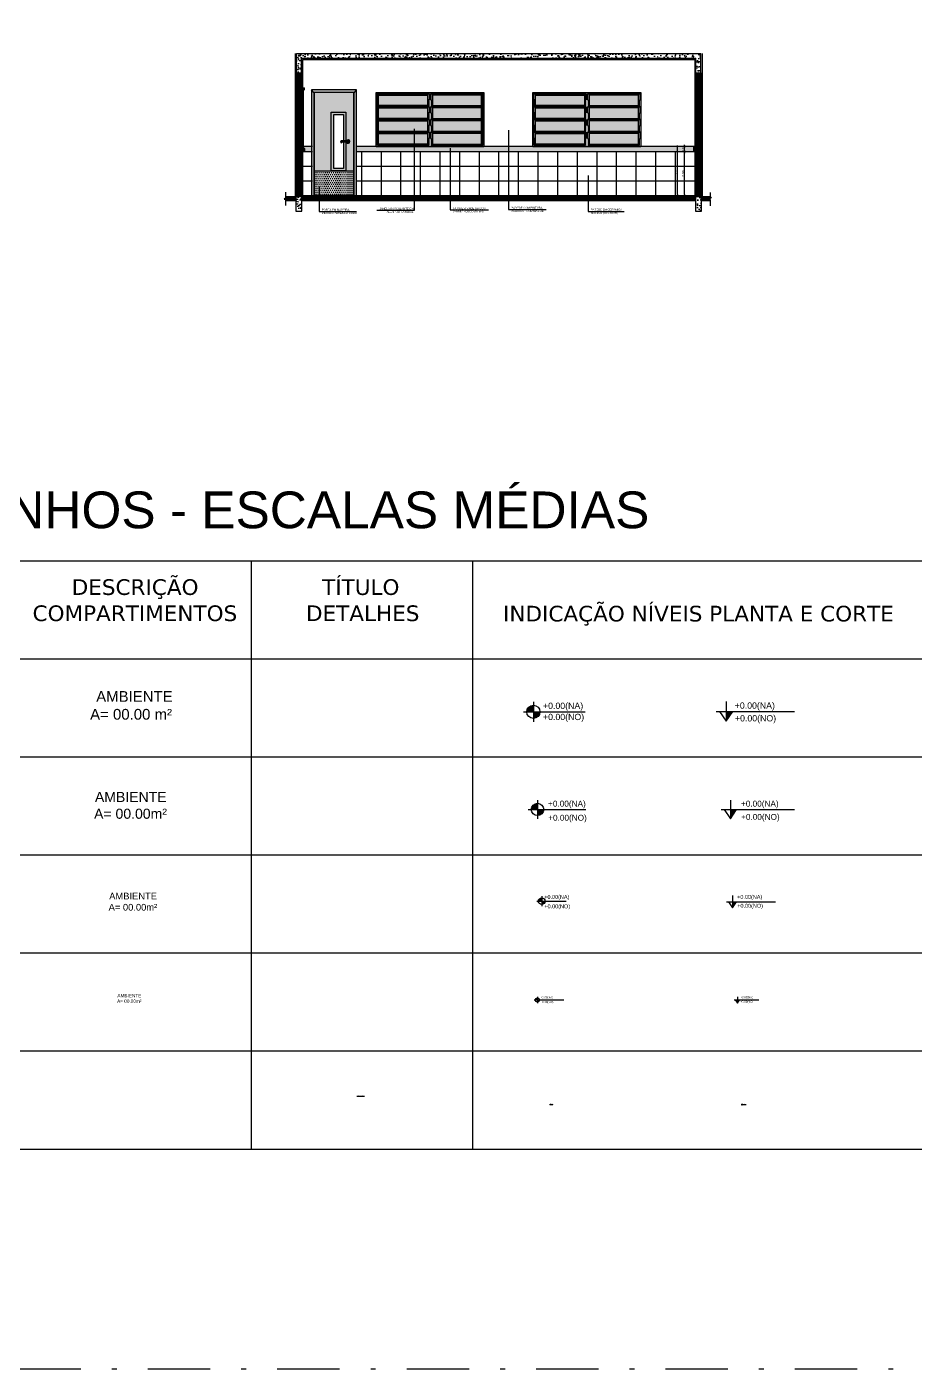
# Model space of a CAD drawing. Extents: x 57 to 206, y 148 to 202.
# Drawn here: x 72.73 to 90.85, y 148.31 to 175.7 of the extents above; entities that cross this region are included whole.
import ezdxf

# ---------------------------------------------------------------- set-up
doc = ezdxf.new("R2010")
doc.units = 0
doc.linetypes.add('DASHDOT', pattern=[25.4, 12.7, -6.35, 0, -6.35])
doc.linetypes.add('TRACEJADO_P', pattern=[0.1875, 0.125, -0.0625])
doc.layers.get('0').update_dxf_attribs({"linetype": 'CONTINUOUS'})
doc.layers.get('DEFPOINTS').update_dxf_attribs({"linetype": 'CONTINUOUS'})
for name, color, linetype in [('01', 1, 'CONTINUOUS'), ('0_HATCH', 1, 'CONTINUOUS'), ('252', 252, 'CONTINUOUS'), ('A-01', 3, 'CONTINUOUS'), ('A-AREAS', 2, 'CONTINUOUS'), ('A-COTAS', 1, 'CONTINUOUS'), ('A-ESQ', 1, 'CONTINUOUS'), ('A-ESQUADRIAS', 2, 'CONTINUOUS'), ('A-SIMBO', 2, 'CONTINUOUS'), ('AR-ESQ', 2, 'CONTINUOUS'), ('AR-MP-ESQ', 151, 'CONTINUOUS'), ('ARQ-ALV-CORTE', 3, 'CONTINUOUS'), ('ARQ-CTA-1_025', 1, 'CONTINUOUS'), ('ARQ-HTC', 9, 'CONTINUOUS'), ('ARQ-SMB-1_025', 1, 'CONTINUOUS'), ('ARQ-SMB-1_050', 1, 'CONTINUOUS'), ('ARQ-SMB-1_075', 1, 'CONTINUOUS'), ('ARQ-SMB-1_100', 1, 'CONTINUOUS'), ('ARQ-TXT', 2, 'CONTINUOUS'), ('ARQ-TXT-1_025', 2, 'CONTINUOUS'), ('ARQ-TXT-1_050', 2, 'CONTINUOUS')]:
    doc.layers.add(name, color=color, linetype=linetype)
doc.styles.add('ESC-50-A20', font='arial.ttf', dxfattribs={"height": 0.1})
doc.styles.add('FNDE Texto Cota 0025', font='verdana.ttf', dxfattribs={"height": 0.04})
doc.dimstyles.new('FNDE 1-0025', dxfattribs={"dimscale": 5, "dimtxt": 0.04, "dimasz": 0.0035, "dimexe": 0.15, "dimexo": 0.15, "dimgap": 0.0025, "dimtad": 1, "dimzin": 1, "dimdsep": 46, "dimtxsty": 'FNDE Texto Cota 0025', "dimblk": 'tic', "dimcen": 0.015, "dimdle": 0.15, "dimse1": 1, "dimse2": 1, "dimclrd": 251, "dimclre": 251, "dimclrt": 256, "dimaunit": 1, "dimadec": 3, "dimazin": 0, "dimtfac": 1, "dimtix": 1, "dimtmove": 2, "dimatfit": 3, "dimfxl": 0.15, "dimtvp": 1, "dimtolj": 1, "dimtzin": 0, "dimarcsym": 0})
pattern_1 = [(45, (38.82633, 1.383743), (-0.0157154482, 0.0157154482), [])]
pattern_2 = [(45, (28.941976, 1.383743), (-0.0157154482, 0.0157154482), [])]
pattern_3 = [(0, (28.941976, 9.055607), (0.01984375, 0.0396875), [0, -0.0396875])]
pattern_4 = [(50, (28.94198, 1.38374), (0.18218467, -0.01593909), [0.01905, -0.20955]), (355, (28.94198, 1.38374), (-0.03524342, 0.19105685), [0.01524, -0.16764058]), (100.45144, (28.95716, 1.38242), (0.14694125, 0.17511775), [0.01619, -0.17809024]), (46.1842, (28.94198, 1.43454), (0.27107904, -0.04204233), [0.028575, -0.314325]), (96.63556, (28.96457, 1.43104), (0.23740413, 0.24742612), [0.02428502, -0.2671356]), (351.18415, (28.94198, 1.43454), (0.23740413, 0.24742612), [0.02285997, -0.25145973]), (21, (28.96738, 1.42184), (0.15161439, -0.1022652), [0.01905, -0.20955]), (326, (28.96738, 1.42184), (0.06180203, 0.18418797), [0.01524, -0.16764]), (71.45144, (28.98001, 1.41332), (0.21341642, 0.08192277), [0.01619, -0.17808994]), (37.5, (28.941976, 1.383743), (0.003088603, 0.08455504), [0, -0.165608, 0, -0.17018, 0, -0.168275]), (7.5, (28.94198, 1.38374), (0.066819663, 0.100180575), [0, -0.097028, 0, -0.161798, 0, -0.064135]), (327.5, (28.885334, 1.383743), (0.135590595, -0.005728744), [0, -0.0635, 0, -0.19812, 0, -0.26289]), (317.5, (28.85993, 1.38374), (0.14812918, 0.02542649), [0, -0.08255, 0, -0.131572, 0, -0.18669])]
pattern_5 = [(50, (28.94198, 9.0556), (0.18218467, -0.01593909), [0.01905, -0.20955]), (355, (28.94198, 9.0556), (-0.03524342, 0.19105685), [0.01524, -0.16764058]), (100.45144, (28.95716, 9.05428), (0.14694125, 0.17511775), [0.01619, -0.17809024]), (46.1842, (28.94198, 9.1064), (0.27107904, -0.04204233), [0.028575, -0.314325]), (96.63556, (28.96457, 9.1029), (0.23740413, 0.24742612), [0.02428502, -0.2671356]), (351.18415, (28.94198, 9.1064), (0.23740413, 0.24742612), [0.02285997, -0.25145973]), (21, (28.96738, 9.0937), (0.15161439, -0.1022652), [0.01905, -0.20955]), (326, (28.96738, 9.0937), (0.06180203, 0.18418797), [0.01524, -0.16764]), (71.45144, (28.98001, 9.08518), (0.21341642, 0.08192277), [0.01619, -0.17808994]), (37.5, (28.941976, 9.05561), (0.003088603, 0.08455504), [0, -0.165608, 0, -0.17018, 0, -0.168275]), (7.5, (28.94198, 9.05561), (0.066819663, 0.100180575), [0, -0.097028, 0, -0.161798, 0, -0.064135]), (327.5, (28.885334, 9.05561), (0.135590595, -0.005728744), [0, -0.0635, 0, -0.19812, 0, -0.26289]), (317.5, (28.85993, 9.05561), (0.14812918, 0.02542649), [0, -0.08255, 0, -0.131572, 0, -0.18669])]

# ---------------------------------------------------------------- blocks, each defined once
blk = doc.blocks.new('tic')
at = {"color": 251}
for p, q in [((-1, 0), (1, 0)), ((0, -1), (0, 1))]:
    blk.add_line(p, q, dxfattribs=at)
blk.add_line((-0.6, -0.6), (0.6, 0.6))
blk = doc.blocks.new('*D21')
at = {"layer": 'ARQ-CTA-1_025', "color": 251, "lineweight": -2, "transparency": 16777216}
blk.add_line((86.151, 172.278), (86.151, 173.143), dxfattribs=at)
at = {"layer": 'DEFPOINTS', "color": 0, "transparency": 16777216}
for p in [(86.151, 173.161), (86.358, 173.161), (86.358, 172.261)]:
    blk.add_point(p, dxfattribs=at)
at = {"layer": 'ARQ-CTA-1_025', "color": 251, "lineweight": -2, "transparency": 16777216, "xscale": 0.0175, "yscale": 0.0175, "zscale": 0.0175}
for p, rotation in [((86.151, 173.161), 90), ((86.151, 172.261), 270)]:
    blk.add_blockref('tic', p, dxfattribs=dict(at, rotation=rotation))
at = {"layer": 'ARQ-CTA-1_025', "transparency": 16777216, "insert": (86.118, 172.711), "char_height": 0.04, "attachment_point": 5, "rotation": 90, "style": 'FNDE Texto Cota 0025'}
blk.add_mtext('\\A1;0.90', dxfattribs=at)
blk = doc.blocks.new('*D22')
at = {"layer": 'ARQ-CTA-1_025', "color": 251, "lineweight": -2, "transparency": 16777216}
for p, q in [((86.151, 173.278), (86.151, 173.296)), ((86.151, 173.161), (86.151, 173.261)), ((86.151, 173.143), (86.151, 173.126))]:
    blk.add_line(p, q, dxfattribs=at)
at = {"layer": 'DEFPOINTS', "color": 0, "transparency": 16777216}
for p in [(86.151, 173.261), (86.358, 173.261), (86.358, 173.161)]:
    blk.add_point(p, dxfattribs=at)
at = {"layer": 'ARQ-CTA-1_025', "color": 251, "lineweight": -2, "transparency": 16777216, "xscale": 0.0175, "yscale": 0.0175, "zscale": 0.0175}
for p, rotation in [((86.151, 173.261), 270), ((86.151, 173.161), 90)]:
    blk.add_blockref('tic', p, dxfattribs=dict(at, rotation=rotation))
at = {"layer": 'ARQ-CTA-1_025', "transparency": 16777216, "insert": (86.118, 173.211), "char_height": 0.04, "attachment_point": 5, "rotation": 90, "style": 'FNDE Texto Cota 0025'}
blk.add_mtext('\\A1;0.10', dxfattribs=at)
blk = doc.blocks.new('*D23')
at = {"layer": 'ARQ-CTA-1_025', "color": 251, "lineweight": -2, "transparency": 16777216}
blk.add_line((86.009, 172.278), (86.009, 173.243), dxfattribs=at)
at = {"layer": 'DEFPOINTS', "color": 0, "transparency": 16777216}
for p in [(86.009, 173.261), (86.015, 173.261), (86.015, 172.261)]:
    blk.add_point(p, dxfattribs=at)
at = {"layer": 'ARQ-CTA-1_025', "color": 251, "lineweight": -2, "transparency": 16777216, "xscale": 0.0175, "yscale": 0.0175, "zscale": 0.0175}
for p, rotation in [((86.009, 173.261), 90), ((86.009, 172.261), 270)]:
    blk.add_blockref('tic', p, dxfattribs=dict(at, rotation=rotation))
at = {"layer": 'ARQ-CTA-1_025', "transparency": 16777216, "insert": (85.976, 172.761), "char_height": 0.04, "attachment_point": 5, "rotation": 90, "style": 'FNDE Texto Cota 0025'}
blk.add_mtext('\\A1;1.00', dxfattribs=at)
blk = doc.blocks.new('FNDE-Nível Corte-1_050')
blk.add_hatch(color=251).paths.add_polyline_path([(140.657, -0.187), (140.741, -0.187), (140.657, -0.313)])
at = {"color": 251}
for p, q in [((140.531, -0.187), (141.531, -0.187)), ((140.657, -0.061), (140.657, -0.313))]:
    blk.add_line(p, q, dxfattribs=at)
blk.add_lwpolyline([(140.573, -0.187), (140.657, -0.313), (140.741, -0.187)], dxfattribs=at)
blk = doc.blocks.new('FNDE-Nível Planta-1_025')
at = {"linetype": 'Continuous', "ltscale": 0.5}
h = blk.add_hatch(color=251, dxfattribs=at)
h.paths.add_polyline_path([(135.657, 3.813), (135.657, 3.855, 0.414214), (135.615, 3.813)])
h.paths.add_polyline_path([(135.657, 3.813), (135.657, 3.771, 0.414214), (135.699, 3.813)])
at = {"color": 251}
for p, q in [((135.657, 3.876), (135.657, 3.75)), ((135.594, 3.813), (135.699, 3.813)), ((135.699, 3.813), (136.199, 3.813))]:
    blk.add_line(p, q, dxfattribs=at)
blk.add_circle((135.657, 3.813), 0.042, dxfattribs=at)
blk = doc.blocks.new('FNDE-Nível Planta-1_050')
at = {"linetype": 'Continuous', "ltscale": 0.5}
h = blk.add_hatch(color=251, dxfattribs=at)
h.paths.add_polyline_path([(135.698, 5.827), (135.698, 5.894, 0.414214), (135.631, 5.827)])
h.paths.add_polyline_path([(135.698, 5.827), (135.698, 5.76, 0.414214), (135.766, 5.827)])
at = {"color": 251}
for p, q in [((135.598, 5.827), (135.766, 5.827)), ((135.698, 5.928), (135.698, 5.726)), ((135.766, 5.827), (136.198, 5.827))]:
    blk.add_line(p, q, dxfattribs=at)
blk.add_circle((135.698, 5.827), 0.0672, dxfattribs=at)
blk = doc.blocks.new('FNDE-Nível Corte-1_100')
blk.add_hatch(color=251).paths.add_polyline_path([(140.657, 1.813), (140.825, 1.813), (140.657, 1.561)])
at = {"color": 251}
for p, q in [((140.657, 2.065), (140.657, 1.561)), ((140.405, 1.813), (142.405, 1.813))]:
    blk.add_line(p, q, dxfattribs=at)
blk.add_lwpolyline([(140.489, 1.813), (140.657, 1.561), (140.825, 1.813)], dxfattribs=at)
blk = doc.blocks.new('FNDE-Nível Corte-1_025')
blk.add_hatch(color=251).paths.add_polyline_path([(140.657, -2.479), (140.699, -2.479), (140.657, -2.542)])
at = {"color": 251}
for p, q in [((140.657, -2.416), (140.657, -2.542)), ((140.594, -2.479), (141.094, -2.479))]:
    blk.add_line(p, q, dxfattribs=at)
blk.add_lwpolyline([(140.615, -2.479), (140.657, -2.542), (140.699, -2.479)], dxfattribs=at)
blk = doc.blocks.new('FNDE-Nível Planta-1_100')
at = {"linetype": 'Continuous', "ltscale": 0.5}
h = blk.add_hatch(color=251, dxfattribs=at)
h.paths.add_polyline_path([(135.657, 7.813), (135.657, 7.981, 0.414214), (135.489, 7.813)])
h.paths.add_polyline_path([(135.657, 7.813), (135.657, 7.645, 0.414214), (135.825, 7.813)])
at = {"color": 251}
for p, q in [((135.657, 8.065), (135.657, 7.561)), ((135.405, 7.813), (135.825, 7.813)), ((135.825, 7.813), (136.974, 7.813))]:
    blk.add_line(p, q, dxfattribs=at)
blk.add_circle((135.657, 7.813), 0.168, dxfattribs=at)

msp = doc.modelspace()

# ---------------------------------------------------------------- hatches: boundary and pattern name
at = {"layer": '01'}
h = msp.add_hatch(dxfattribs=at)
h.set_pattern_fill('ANSI31', color=251, scale=0.007)
h.set_pattern_definition(pattern_1)
h.paths.add_polyline_path([(78.23265, 174.76052), (78.33265, 174.76052), (78.33265, 172.24052), (78.23265, 172.24052)])
h = msp.add_hatch(dxfattribs=at)
h.set_pattern_fill('ANSI31', color=251, scale=0.007)
h.set_pattern_definition(pattern_1)
h.paths.add_polyline_path([(86.38265, 174.76052), (86.48265, 174.76052), (86.48265, 172.24052), (86.38265, 172.24052)])
for points in [[(78.94342, 173.96052), (79.24342, 173.96052), (79.24342, 173.37302), (79.25495, 173.37302, -5.41533937), (79.25495, 173.34802), (79.24342, 173.34802), (79.24342, 173.17302), (79.24342, 172.76052), (79.40265, 172.76052), (79.40265, 174.36052), (78.59265, 174.36052), (78.59265, 172.76052), (78.94342, 172.76052), (78.94342, 173.17302)], [(78.59265, 172.76052), (78.59265, 172.26552), (79.40265, 172.26552), (79.40265, 172.76052)]]:
    msp.add_hatch(color=40, dxfattribs=at).paths.add_polyline_path(points)
h = msp.add_hatch(color=250, dxfattribs=at)
h.set_gradient(color1=(51, 51, 51), rotation=90, one_color=1, tint=1, name='SPHERICAL')
h.paths.add_polyline_path([(79.266, 173.37302), (79.25495, 173.37302, -5.41533937), (79.25495, 173.34802), (79.266, 173.34802, 3.73205081)])
h = msp.add_hatch(color=250, dxfattribs=at)
h.set_gradient(color1=(51, 51, 51), rotation=90, one_color=1, tint=1, name='SPHERICAL')
h.paths.add_polyline_path([(79.28765, 173.37302), (79.266, 173.37302, -3.73205081), (79.266, 173.34802), (79.28765, 173.34802, 1)], flags=17)
h = msp.add_hatch(color=250, dxfattribs=at)
h.set_gradient(color1=(51, 51, 51), rotation=90, one_color=1, tint=1, name='CYLINDER')
h.paths.add_polyline_path([(79.13765, 173.36302, -0.41421356), (79.14765, 173.37302), (79.28765, 173.37302, -1), (79.28765, 173.34802), (79.16265, 173.34802, -1), (79.13765, 173.34802)])
h = msp.add_hatch(dxfattribs=at)
h.set_pattern_fill('ANSI31', color=251, scale=0.007)
h.set_pattern_definition(pattern_2)
h.paths.add_polyline_path([(78.03961, 172.22469), (78.01204, 172.22469), (78.01204, 172.24052), (78.22265, 172.24052), (78.22265, 172.16052), (78.01204, 172.16052), (78.01204, 172.1837)])
h = msp.add_hatch(dxfattribs=at)
h.set_pattern_fill('ANSI31', color=251, scale=0.007)
h.set_pattern_definition(pattern_1)
h.paths.add_polyline_path([(78.34265, 172.24052), (86.37265, 172.24052), (86.37265, 172.16052), (78.34265, 172.16052)])
h = msp.add_hatch(dxfattribs=at)
h.set_pattern_fill('ANSI31', color=251, scale=0.007)
h.set_pattern_definition(pattern_2)
h.paths.add_polyline_path([(86.49265, 172.24052), (86.67413, 172.24052), (86.67413, 172.21894), (86.64655, 172.17795), (86.67413, 172.17795), (86.67413, 172.16052), (86.49265, 172.16052)])
at = {"layer": '0_HATCH'}
h = msp.add_hatch(color=160, dxfattribs=at)
h.paths.add_polyline_path([(78.53765, 174.41552), (79.44765, 174.41552), (79.39765, 174.36552), (78.58765, 174.36552)])
h.paths.add_polyline_path([(78.53765, 174.41552), (78.58765, 174.36552), (78.58765, 172.26052), (78.53765, 172.26052)])
h.paths.add_polyline_path([(79.40765, 174.36552), (79.39765, 174.36552), (79.44765, 174.41552), (79.45765, 174.41552), (79.45765, 172.26052), (79.40765, 172.26052)])
h = msp.add_hatch(color=160, dxfattribs=at)
h.paths.add_polyline_path([(78.94342, 173.96052), (79.24342, 173.96052), (79.24342, 173.51894), (79.19342, 173.5836), (79.19342, 173.91052), (78.99342, 173.91052), (78.99342, 173.84224), (78.94342, 173.9069)])
h.paths.add_polyline_path([(78.94342, 173.9069), (78.99342, 173.84224), (78.99342, 173.17302), (78.94342, 173.17302)])
h.paths.add_polyline_path([(79.19342, 173.34802), (79.24342, 173.34802), (79.24342, 173.17302), (79.19342, 173.17302)])
h.paths.add_polyline_path([(79.19342, 173.5836), (79.24342, 173.51894), (79.24342, 173.37302), (79.19342, 173.37302)])
h.paths.add_polyline_path([(79.19342, 173.04245), (79.24342, 173.10711), (79.24342, 172.76052), (78.97541, 172.76052), (79.01408, 172.81052), (79.19342, 172.81052)])
h.paths.add_polyline_path([(79.19342, 173.17302), (79.24342, 173.17302), (79.24342, 173.10711), (79.19342, 173.04245)])
h.paths.add_polyline_path([(78.94342, 173.17302), (78.99342, 173.17302), (78.99342, 172.81052), (79.01408, 172.81052), (78.97541, 172.76052), (78.94342, 172.76052)])
at = {"layer": 'A-COTAS'}
h = msp.add_hatch(color=256, dxfattribs=at)
h.set_gradient(color1=(91, 91, 91), one_color=1, tint=1, name='INVHEMISPHERICAL')
h.paths.add_polyline_path([(81.00705, 174.31112), (81.00705, 174.09662), (82.00825, 174.09662), (82.00825, 174.31112)])
h.paths.add_polyline_path([(81.00705, 174.04862), (81.00705, 173.83412), (82.00825, 173.83412), (82.00825, 174.04862)])
h.paths.add_polyline_path([(81.00705, 173.57162), (82.00825, 173.57162), (82.00825, 173.78612), (81.00705, 173.78612)])
h.paths.add_polyline_path([(81.00705, 173.52612), (81.00705, 173.30912), (82.00825, 173.30912), (82.00825, 173.52612)])
h.paths.add_polyline_path([(80.90825, 174.09432), (80.90825, 174.31112), (79.90705, 174.31112), (79.90705, 174.09432)])
h.paths.add_polyline_path([(80.90825, 173.83182), (80.90825, 174.04862), (79.90705, 174.04862), (79.90705, 173.83182)])
h.paths.add_polyline_path([(80.90825, 173.56932), (80.90825, 173.78612), (79.90705, 173.78612), (79.90705, 173.56932)])
h.paths.add_polyline_path([(79.90705, 173.52612), (79.90705, 173.30682), (80.90825, 173.30682), (80.90825, 173.52612)])
h = msp.add_hatch(color=256, dxfattribs=at)
h.set_gradient(color1=(91, 91, 91), one_color=1, tint=1, name='INVHEMISPHERICAL')
h.paths.add_polyline_path([(84.20705, 174.31112), (84.20705, 174.09662), (85.20825, 174.09662), (85.20825, 174.31112)])
h.paths.add_polyline_path([(84.20705, 174.04862), (84.20705, 173.83412), (85.20825, 173.83412), (85.20825, 174.04862)])
h.paths.add_polyline_path([(84.20705, 173.57162), (85.20825, 173.57162), (85.20825, 173.78612), (84.20705, 173.78612)])
h.paths.add_polyline_path([(84.20705, 173.52612), (84.20705, 173.30912), (85.20825, 173.30912), (85.20825, 173.52612)])
h.paths.add_polyline_path([(84.10825, 174.09432), (84.10825, 174.31112), (83.10705, 174.31112), (83.10705, 174.09432)])
h.paths.add_polyline_path([(84.10825, 173.83182), (84.10825, 174.04862), (83.10705, 174.04862), (83.10705, 173.83182)])
h.paths.add_polyline_path([(84.10825, 173.56932), (84.10825, 173.78612), (83.10705, 173.78612), (83.10705, 173.56932)])
h.paths.add_polyline_path([(83.10705, 173.52612), (83.10705, 173.30682), (84.10825, 173.30682), (84.10825, 173.52612)])
at = {"layer": 'A-ESQUADRIAS'}
h = msp.add_hatch(dxfattribs=at)
h.set_pattern_fill('GOST_WOOD', color=251, scale=0.01, angle=90)
h.set_pattern_definition([(180, (38.82633, 1.383743), (7e-18, 0.06), [0.1, -0.02]), (180, (38.84633, 1.403743), (7e-18, 0.06), [0.06, -0.015, 0.03, -0.015]), (180, (38.87633, 1.423743), (7e-18, 0.06), [0.1, -0.02])])
h.paths.add_polyline_path([(79.45765, 173.26052), (79.45765, 173.16052), (86.34765, 173.16052), (86.33765, 173.17052), (86.33765, 173.25052), (86.34765, 173.26052), (86.34665, 173.26052)])
h.paths.add_polyline_path([(78.55765, 173.16052), (78.55765, 173.26052), (78.37065, 173.26052), (78.37065, 173.23052), (78.38565, 173.23052), (78.39565, 173.22052), (78.39565, 173.16052)])
at = {"layer": 'AR-MP-ESQ'}
h = msp.add_hatch(dxfattribs=at)
h.set_pattern_fill('DOTS', color=256, scale=0.025, style=0)
h.set_pattern_definition(pattern_3)
h.paths.add_polyline_path([(78.59265, 172.26552), (78.59265, 172.76052), (78.63265, 172.76552), (78.63265, 172.26552)])
h.paths.add_polyline_path([(79.40265, 172.76552), (79.40265, 172.26552), (78.63265, 172.26552), (78.63265, 172.76552)])
h = msp.add_hatch(dxfattribs=at)
h.set_pattern_fill('DOTS', color=256, scale=0.025, style=0)
h.set_pattern_definition(pattern_3)
h.paths.add_polyline_path([(78.59265, 172.76052), (79.40265, 172.76052), (79.40265, 172.26552), (78.59265, 172.26552)])
at = {"layer": 'ARQ-HTC'}
h = msp.add_hatch(dxfattribs=at)
h.set_pattern_fill('AR-CONC', color=251, scale=0.001, style=0)
h.set_pattern_definition(pattern_5)
h.paths.add_polyline_path([(80.65284, 175.16052), (78.23265, 175.16052), (78.23265, 174.76052), (78.33265, 174.76052), (78.33265, 175.06052), (80.683, 175.06052)])
h = msp.add_hatch(dxfattribs=at)
h.set_pattern_fill('AR-CONC', color=251, scale=0.001, style=0)
h.set_pattern_definition(pattern_5)
h.paths.add_polyline_path([(83.81149, 175.16052), (80.65284, 175.16052), (80.683, 175.06052), (83.82484, 175.06052)])
h = msp.add_hatch(dxfattribs=at)
h.set_pattern_fill('AR-CONC', color=251, scale=0.001, style=0)
h.set_pattern_definition(pattern_5)
h.paths.add_polyline_path([(86.48265, 175.16052), (83.81149, 175.16052), (83.82484, 175.06052), (86.38265, 175.06052), (86.38265, 174.76052), (86.48265, 174.76052)])
h = msp.add_hatch(dxfattribs=at)
h.set_pattern_fill('AR-CONC', color=251, scale=0.001)
h.set_pattern_definition(pattern_4)
h.paths.add_polyline_path([(78.34265, 172.24052), (78.22265, 172.24052), (78.22265, 171.94052), (78.34265, 171.94052)])
h = msp.add_hatch(dxfattribs=at)
h.set_pattern_fill('AR-CONC', color=251, scale=0.001)
h.set_pattern_definition(pattern_4)
h.paths.add_polyline_path([(86.49265, 172.24052), (86.37265, 172.24052), (86.37265, 171.94052), (86.49265, 171.94052)])

# ---------------------------------------------------------------- linework, layer by layer
at = {"color": 1}
for p, q in [((78.58765, 174.36552), (78.53765, 174.41552)), ((79.44765, 174.41552), (79.40765, 174.36552))]:
    msp.add_line(p, q, dxfattribs=at)
at = {"color": 3}
for p, q in [((79.13765, 173.34802), (79.13765, 173.36302)), ((79.28765, 173.37302), (79.14765, 173.37302)), ((79.28765, 173.34802), (79.16265, 173.34802))]:
    msp.add_line(p, q, dxfattribs=at)
at = {"color": 251}
for p, q in [((62.70182, 164.80414), (111.5749, 164.80414)), ((77.30705, 164.80414), (77.30705, 152.80414)), ((81.82328, 164.80414), (81.82328, 152.80414)), ((62.70182, 162.80414), (111.5749, 162.80414)), ((62.70182, 162.80414), (111.5749, 162.80414)), ((62.70182, 160.80414), (111.5749, 160.80414)), ((62.70182, 158.80414), (111.5749, 158.80414)), ((62.70182, 156.80414), (111.5749, 156.80414)), ((62.70182, 154.80414), (111.5749, 154.80414)), ((62.70182, 152.80414), (111.5749, 152.80414))]:
    msp.add_line(p, q, dxfattribs=at)
at = {"linetype": 'DASHDOT', "ltscale": 0.1}
msp.add_lwpolyline([(57.15107, 202.45091), (205.83275, 202.45091), (205.83275, 148.31209), (57.15107, 148.31209)], close=True, dxfattribs=at)
at = {"color": 3}
for centre, radius, start, end in [((79.28765, 173.36052), 0.035, 200.924832, 159.075168), ((79.28765, 173.36052), 0.025, 210, 150), ((79.14765, 173.36302), 0.01, 90, 180), ((79.15015, 173.34802), 0.0125, 180, 0), ((79.28765, 173.36052), 0.0125, 270, 90)]:
    msp.add_arc(centre, radius, start, end, dxfattribs=at)
at = {"layer": '01'}
for p, q in [((78.20765, 175.15862), (78.20765, 172.24052)), ((78.35765, 175.03552), (78.35765, 172.24052)), ((78.35765, 175.03552), (86.35765, 175.03552)), ((86.35765, 175.03552), (86.35765, 172.24052)), ((86.50765, 175.15563), (86.50765, 172.24052)), ((78.35765, 173.17088), (78.35765, 172.26052)), ((86.35765, 173.17088), (86.35765, 172.26052))]:
    msp.add_line(p, q, dxfattribs=at)
at = {"layer": '01', "color": 252}
for p, q in [((78.35765, 173.16052), (78.55765, 173.16052)), ((79.45765, 173.16052), (86.35765, 173.16052)), ((78.35765, 172.86052), (78.55765, 172.86052)), ((78.35765, 172.56052), (78.55765, 172.56052))]:
    msp.add_line(p, q, dxfattribs=at)
at = {"layer": '252'}
for p, q in [((79.55765, 173.16052), (79.55765, 172.26052)), ((79.95765, 173.16052), (79.95765, 172.26052)), ((80.35765, 173.16052), (80.35765, 172.26052)), ((80.75765, 173.16052), (80.75765, 172.26052)), ((81.15765, 173.16052), (81.15765, 172.26052)), ((81.55765, 173.16052), (81.55765, 172.26052)), ((81.95765, 173.16052), (81.95765, 172.26052)), ((82.35765, 173.16052), (82.35765, 172.26052)), ((82.75765, 173.16052), (82.75765, 172.26052)), ((83.15765, 173.16052), (83.15765, 172.26052)), ((83.55765, 173.16052), (83.55765, 172.26052)), ((83.95765, 173.16052), (83.95765, 172.26052)), ((84.35765, 173.16052), (84.35765, 172.26052)), ((84.75765, 173.16052), (84.75765, 172.26052)), ((85.15765, 173.16052), (85.15765, 172.26052)), ((85.55765, 173.16052), (85.55765, 172.26052)), ((85.95765, 173.16052), (85.95765, 172.26052)), ((79.45765, 172.86052), (86.35765, 172.86052)), ((79.45765, 172.56052), (86.35765, 172.56052))]:
    msp.add_line(p, q, dxfattribs=at)
at = {"layer": 'A-01', "color": 1}
msp.add_line((78.37065, 174.46052), (78.37065, 173.16052), dxfattribs=at)
at = {"layer": 'A-AREAS'}
for p, q in [((78.37065, 174.46052), (78.39565, 174.46052)), ((78.37065, 174.41052), (78.38565, 174.41052)), ((78.39565, 174.42052), (78.38565, 174.41052)), ((78.39565, 174.42052), (78.39565, 174.46052)), ((78.38565, 173.23052), (78.37065, 173.23052)), ((78.37065, 173.16052), (78.39565, 173.16052)), ((78.39565, 173.22052), (78.38565, 173.23052)), ((78.39565, 173.22052), (78.39565, 173.16052))]:
    msp.add_line(p, q, dxfattribs=at)
msp.add_lwpolyline([(78.35765, 173.16052), (78.36965, 173.16052), (78.36965, 174.46052), (78.35765, 174.46052)], close=True, dxfattribs=at)
at = {"layer": 'A-COTAS'}
for p, q in [((79.85765, 173.26052), (79.85765, 174.36052)), ((79.85765, 174.36052), (82.05765, 174.36052)), ((79.87035, 174.33512), (80.94495, 174.33512)), ((79.87035, 174.21182), (79.87035, 174.33512)), ((79.88305, 174.21182), (79.87035, 174.21182)), ((80.93225, 174.33512), (79.88305, 174.33512)), ((79.88305, 174.07262), (79.88305, 174.21182)), ((79.90205, 174.31612), (80.91325, 174.31612)), ((79.90205, 174.08932), (79.90205, 174.31612)), ((79.90705, 174.31112), (80.90825, 174.31112)), ((79.90705, 174.09432), (79.90705, 174.31112)), ((80.90825, 174.31112), (80.90825, 174.09432)), ((80.91325, 174.31612), (80.91325, 174.08932)), ((80.94495, 174.21162), (80.93225, 174.21162)), ((80.93225, 174.21162), (80.93225, 174.07262)), ((80.94495, 174.33512), (80.94495, 174.21162)), ((82.04495, 174.33512), (80.97035, 174.33512)), ((80.97035, 174.33512), (80.97035, 174.21162)), ((80.97035, 174.21162), (80.98305, 174.21162)), ((80.98305, 174.33512), (82.03225, 174.33512)), ((80.98305, 174.21162), (80.98305, 174.07262)), ((82.01325, 174.31612), (81.00205, 174.31612)), ((81.00205, 174.31612), (81.00205, 174.09162)), ((82.00825, 174.31112), (81.00705, 174.31112)), ((81.00705, 174.31112), (81.00705, 174.09662)), ((82.00825, 174.09662), (82.00825, 174.31112)), ((82.01325, 174.09162), (82.01325, 174.31612)), ((82.03225, 174.07262), (82.03225, 174.21162)), ((82.03225, 174.21162), (82.04495, 174.21162)), ((82.04495, 174.21162), (82.04495, 174.33512)), ((82.05765, 174.36052), (82.05765, 173.26052)), ((83.05765, 173.26052), (83.05765, 174.36052)), ((83.05765, 174.36052), (85.25765, 174.36052)), ((83.07035, 174.33512), (84.14495, 174.33512)), ((83.07035, 174.21182), (83.07035, 174.33512)), ((83.08305, 174.21182), (83.07035, 174.21182)), ((84.13225, 174.33512), (83.08305, 174.33512)), ((83.08305, 174.07262), (83.08305, 174.21182)), ((83.10205, 174.31612), (84.11325, 174.31612)), ((83.10205, 174.08932), (83.10205, 174.31612)), ((83.10705, 174.31112), (84.10825, 174.31112)), ((83.10705, 174.09432), (83.10705, 174.31112)), ((84.10825, 174.31112), (84.10825, 174.09432)), ((84.11325, 174.31612), (84.11325, 174.08932)), ((84.14495, 174.21162), (84.13225, 174.21162)), ((84.13225, 174.21162), (84.13225, 174.07262)), ((84.14495, 174.33512), (84.14495, 174.21162)), ((85.24495, 174.33512), (84.17035, 174.33512)), ((84.17035, 174.33512), (84.17035, 174.21162)), ((84.17035, 174.21162), (84.18305, 174.21162)), ((84.18305, 174.33512), (85.23225, 174.33512)), ((84.18305, 174.21162), (84.18305, 174.07262)), ((85.21325, 174.31612), (84.20205, 174.31612)), ((84.20205, 174.31612), (84.20205, 174.09162)), ((85.20825, 174.31112), (84.20705, 174.31112)), ((84.20705, 174.31112), (84.20705, 174.09662)), ((85.20825, 174.09662), (85.20825, 174.31112)), ((85.21325, 174.09162), (85.21325, 174.31612)), ((85.23225, 174.07262), (85.23225, 174.21162)), ((85.23225, 174.21162), (85.24495, 174.21162)), ((85.24495, 174.21162), (85.24495, 174.33512)), ((85.25765, 174.36052), (85.25765, 173.26052)), ((79.87035, 174.07262), (80.94495, 174.07262)), ((79.87035, 173.94932), (79.87035, 174.07262)), ((79.88305, 173.94932), (79.87035, 173.94932)), ((80.93225, 174.07262), (79.88305, 174.07262)), ((80.93225, 174.07262), (79.88305, 174.07262)), ((79.88305, 173.81012), (79.88305, 173.94932)), ((80.91325, 174.08932), (79.90205, 174.08932)), ((79.90205, 174.05362), (80.91325, 174.05362)), ((79.90205, 173.82682), (79.90205, 174.05362)), ((80.90825, 174.09432), (79.90705, 174.09432)), ((79.90705, 174.04862), (80.90825, 174.04862)), ((79.90705, 173.83182), (79.90705, 174.04862)), ((80.90825, 174.04862), (80.90825, 173.83182)), ((80.91325, 174.05362), (80.91325, 173.82682)), ((80.94495, 173.94912), (80.93225, 173.94912)), ((80.93225, 173.94912), (80.93225, 173.81012)), ((80.94495, 174.07262), (80.94495, 173.94912)), ((82.04495, 174.07262), (80.97035, 174.07262)), ((80.97035, 174.07262), (80.97035, 173.94912)), ((80.97035, 173.94912), (80.98305, 173.94912)), ((80.98305, 174.07262), (82.03225, 174.07262)), ((80.98305, 174.07262), (82.03225, 174.07262)), ((80.98305, 173.94912), (80.98305, 173.81012)), ((81.00205, 174.09162), (82.01325, 174.09162)), ((82.01325, 174.05362), (81.00205, 174.05362)), ((81.00205, 174.05362), (81.00205, 173.82912)), ((81.00705, 174.09662), (82.00825, 174.09662)), ((82.00825, 174.04862), (81.00705, 174.04862)), ((81.00705, 174.04862), (81.00705, 173.83412)), ((82.00825, 173.83412), (82.00825, 174.04862)), ((82.01325, 173.82912), (82.01325, 174.05362)), ((82.03225, 173.81012), (82.03225, 173.94912)), ((82.03225, 173.94912), (82.04495, 173.94912)), ((82.04495, 173.94912), (82.04495, 174.07262)), ((83.07035, 174.07262), (84.14495, 174.07262)), ((83.07035, 173.94932), (83.07035, 174.07262)), ((83.08305, 173.94932), (83.07035, 173.94932)), ((84.13225, 174.07262), (83.08305, 174.07262)), ((84.13225, 174.07262), (83.08305, 174.07262)), ((83.08305, 173.81012), (83.08305, 173.94932)), ((84.11325, 174.08932), (83.10205, 174.08932)), ((83.10205, 174.05362), (84.11325, 174.05362)), ((83.10205, 173.82682), (83.10205, 174.05362)), ((84.10825, 174.09432), (83.10705, 174.09432)), ((83.10705, 174.04862), (84.10825, 174.04862)), ((83.10705, 173.83182), (83.10705, 174.04862)), ((84.10825, 174.04862), (84.10825, 173.83182)), ((84.11325, 174.05362), (84.11325, 173.82682)), ((84.14495, 173.94912), (84.13225, 173.94912)), ((84.13225, 173.94912), (84.13225, 173.81012)), ((84.14495, 174.07262), (84.14495, 173.94912)), ((85.24495, 174.07262), (84.17035, 174.07262)), ((84.17035, 174.07262), (84.17035, 173.94912)), ((84.17035, 173.94912), (84.18305, 173.94912)), ((84.18305, 174.07262), (85.23225, 174.07262)), ((84.18305, 174.07262), (85.23225, 174.07262)), ((84.18305, 173.94912), (84.18305, 173.81012)), ((84.20205, 174.09162), (85.21325, 174.09162)), ((85.21325, 174.05362), (84.20205, 174.05362)), ((84.20205, 174.05362), (84.20205, 173.82912)), ((84.20705, 174.09662), (85.20825, 174.09662)), ((85.20825, 174.04862), (84.20705, 174.04862)), ((84.20705, 174.04862), (84.20705, 173.83412)), ((85.20825, 173.83412), (85.20825, 174.04862)), ((85.21325, 173.82912), (85.21325, 174.05362)), ((85.23225, 173.81012), (85.23225, 173.94912)), ((85.23225, 173.94912), (85.24495, 173.94912)), ((85.24495, 173.94912), (85.24495, 174.07262)), ((79.87035, 173.81012), (80.94495, 173.81012)), ((79.87035, 173.68682), (79.87035, 173.81012)), ((79.88305, 173.68682), (79.87035, 173.68682)), ((80.93225, 173.81012), (79.88305, 173.81012)), ((80.93225, 173.81012), (79.88305, 173.81012)), ((79.88305, 173.55012), (79.88305, 173.68682)), ((80.91325, 173.82682), (79.90205, 173.82682)), ((79.90205, 173.79112), (80.91325, 173.79112)), ((79.90205, 173.56432), (79.90205, 173.79112)), ((80.90825, 173.83182), (79.90705, 173.83182)), ((79.90705, 173.78612), (80.90825, 173.78612)), ((79.90705, 173.56932), (79.90705, 173.78612)), ((80.90825, 173.78612), (80.90825, 173.56932)), ((80.91325, 173.79112), (80.91325, 173.56432)), ((80.94495, 173.68662), (80.93225, 173.68662)), ((80.93225, 173.68662), (80.93225, 173.55012)), ((80.94495, 173.81012), (80.94495, 173.68662)), ((82.04495, 173.81012), (80.97035, 173.81012)), ((80.97035, 173.81012), (80.97035, 173.68662)), ((80.97035, 173.68662), (80.98305, 173.68662)), ((80.98305, 173.81012), (82.03225, 173.81012)), ((80.98305, 173.81012), (82.03225, 173.81012)), ((80.98305, 173.68662), (80.98305, 173.55012)), ((81.00205, 173.82912), (82.01325, 173.82912)), ((82.01325, 173.79112), (81.00205, 173.79112)), ((81.00205, 173.79112), (81.00205, 173.56662)), ((81.00705, 173.83412), (82.00825, 173.83412)), ((82.00825, 173.78612), (81.00705, 173.78612)), ((81.00705, 173.78612), (81.00705, 173.57162)), ((82.00825, 173.57162), (82.00825, 173.78612)), ((82.01325, 173.56662), (82.01325, 173.79112)), ((82.03225, 173.55012), (82.03225, 173.68662)), ((82.03225, 173.68662), (82.04495, 173.68662)), ((82.04495, 173.68662), (82.04495, 173.81012)), ((83.07035, 173.81012), (84.14495, 173.81012)), ((83.07035, 173.68682), (83.07035, 173.81012)), ((83.08305, 173.68682), (83.07035, 173.68682)), ((84.13225, 173.81012), (83.08305, 173.81012)), ((84.13225, 173.81012), (83.08305, 173.81012)), ((83.08305, 173.55012), (83.08305, 173.68682)), ((84.11325, 173.82682), (83.10205, 173.82682)), ((83.10205, 173.79112), (84.11325, 173.79112)), ((83.10205, 173.56432), (83.10205, 173.79112)), ((84.10825, 173.83182), (83.10705, 173.83182)), ((83.10705, 173.78612), (84.10825, 173.78612)), ((83.10705, 173.56932), (83.10705, 173.78612)), ((84.10825, 173.78612), (84.10825, 173.56932)), ((84.11325, 173.79112), (84.11325, 173.56432)), ((84.14495, 173.68662), (84.13225, 173.68662)), ((84.13225, 173.68662), (84.13225, 173.55012)), ((84.14495, 173.81012), (84.14495, 173.68662)), ((85.24495, 173.81012), (84.17035, 173.81012)), ((84.17035, 173.81012), (84.17035, 173.68662)), ((84.17035, 173.68662), (84.18305, 173.68662)), ((84.18305, 173.81012), (85.23225, 173.81012)), ((84.18305, 173.81012), (85.23225, 173.81012)), ((84.18305, 173.68662), (84.18305, 173.55012)), ((84.20205, 173.82912), (85.21325, 173.82912)), ((85.21325, 173.79112), (84.20205, 173.79112)), ((84.20205, 173.79112), (84.20205, 173.56662)), ((84.20705, 173.83412), (85.20825, 173.83412)), ((85.20825, 173.78612), (84.20705, 173.78612)), ((84.20705, 173.78612), (84.20705, 173.57162)), ((85.20825, 173.57162), (85.20825, 173.78612)), ((85.21325, 173.56662), (85.21325, 173.79112)), ((85.23225, 173.55012), (85.23225, 173.68662)), ((85.23225, 173.68662), (85.24495, 173.68662)), ((85.24495, 173.68662), (85.24495, 173.81012)), ((79.87035, 173.55012), (80.94495, 173.55012)), ((79.87035, 173.42432), (79.87035, 173.55012)), ((79.88305, 173.42432), (79.87035, 173.42432)), ((80.93225, 173.55012), (79.88305, 173.55012)), ((80.93225, 173.55012), (79.88305, 173.55012)), ((79.88305, 173.28512), (79.88305, 173.42432)), ((80.91325, 173.56432), (79.90205, 173.56432)), ((79.90205, 173.53112), (80.91325, 173.53112)), ((79.90205, 173.30182), (79.90205, 173.53112)), ((80.90825, 173.56932), (79.90705, 173.56932)), ((79.90705, 173.52612), (80.90825, 173.52612)), ((79.90705, 173.30682), (79.90705, 173.52612)), ((80.90825, 173.52612), (80.90825, 173.30682)), ((80.91325, 173.53112), (80.91325, 173.30182)), ((80.94495, 173.42662), (80.93225, 173.42662)), ((80.93225, 173.42662), (80.93225, 173.28512)), ((80.94495, 173.55012), (80.94495, 173.42662)), ((82.04495, 173.55012), (80.97035, 173.55012)), ((80.97035, 173.55012), (80.97035, 173.42662)), ((80.97035, 173.42662), (80.98305, 173.42662)), ((80.98305, 173.55012), (82.03225, 173.55012)), ((80.98305, 173.55012), (82.03225, 173.55012)), ((80.98305, 173.42662), (80.98305, 173.28512)), ((81.00205, 173.56662), (82.01325, 173.56662)), ((82.01325, 173.53112), (81.00205, 173.53112)), ((81.00205, 173.53112), (81.00205, 173.30412)), ((81.00705, 173.57162), (82.00825, 173.57162)), ((82.00825, 173.52612), (81.00705, 173.52612)), ((81.00705, 173.52612), (81.00705, 173.30912)), ((82.00825, 173.30912), (82.00825, 173.52612)), ((82.01325, 173.30412), (82.01325, 173.53112)), ((82.03225, 173.28512), (82.03225, 173.42662)), ((82.03225, 173.42662), (82.04495, 173.42662)), ((82.04495, 173.42662), (82.04495, 173.55012)), ((83.07035, 173.55012), (84.14495, 173.55012)), ((83.07035, 173.42432), (83.07035, 173.55012)), ((83.08305, 173.42432), (83.07035, 173.42432)), ((84.13225, 173.55012), (83.08305, 173.55012)), ((84.13225, 173.55012), (83.08305, 173.55012)), ((83.08305, 173.28512), (83.08305, 173.42432)), ((84.11325, 173.56432), (83.10205, 173.56432)), ((83.10205, 173.53112), (84.11325, 173.53112)), ((83.10205, 173.30182), (83.10205, 173.53112)), ((84.10825, 173.56932), (83.10705, 173.56932)), ((83.10705, 173.52612), (84.10825, 173.52612)), ((83.10705, 173.30682), (83.10705, 173.52612)), ((84.10825, 173.52612), (84.10825, 173.30682)), ((84.11325, 173.53112), (84.11325, 173.30182)), ((84.14495, 173.42662), (84.13225, 173.42662)), ((84.13225, 173.42662), (84.13225, 173.28512)), ((84.14495, 173.55012), (84.14495, 173.42662)), ((85.24495, 173.55012), (84.17035, 173.55012)), ((84.17035, 173.55012), (84.17035, 173.42662)), ((84.17035, 173.42662), (84.18305, 173.42662)), ((84.18305, 173.55012), (85.23225, 173.55012)), ((84.18305, 173.55012), (85.23225, 173.55012)), ((84.18305, 173.42662), (84.18305, 173.28512)), ((84.20205, 173.56662), (85.21325, 173.56662)), ((85.21325, 173.53112), (84.20205, 173.53112)), ((84.20205, 173.53112), (84.20205, 173.30412)), ((84.20705, 173.57162), (85.20825, 173.57162)), ((85.20825, 173.52612), (84.20705, 173.52612)), ((84.20705, 173.52612), (84.20705, 173.30912)), ((85.20825, 173.30912), (85.20825, 173.52612)), ((85.21325, 173.30412), (85.21325, 173.53112)), ((85.23225, 173.28512), (85.23225, 173.42662)), ((85.23225, 173.42662), (85.24495, 173.42662)), ((85.24495, 173.42662), (85.24495, 173.55012)), ((79.85765, 173.26052), (82.05765, 173.26052)), ((80.93225, 173.28512), (79.88305, 173.28512)), ((80.91325, 173.30182), (79.90205, 173.30182)), ((80.90825, 173.30682), (79.90705, 173.30682)), ((80.98305, 173.28512), (82.03225, 173.28512)), ((81.00205, 173.30412), (82.01325, 173.30412)), ((81.00705, 173.30912), (82.00825, 173.30912)), ((83.05765, 173.26052), (85.25765, 173.26052)), ((84.13225, 173.28512), (83.08305, 173.28512)), ((84.11325, 173.30182), (83.10205, 173.30182)), ((84.10825, 173.30682), (83.10705, 173.30682)), ((84.18305, 173.28512), (85.23225, 173.28512)), ((84.20205, 173.30412), (85.21325, 173.30412)), ((84.20705, 173.30912), (85.20825, 173.30912))]:
    msp.add_line(p, q, dxfattribs=at)
at = {"layer": 'A-ESQ', "color": 2}
msp.add_line((78.59265, 172.76052), (79.40265, 172.76052), dxfattribs=at)
at = {"layer": 'A-ESQ', "color": 3}
msp.add_lwpolyline([(79.45765, 172.26052), (79.45765, 174.41552), (78.53765, 174.41552), (78.53765, 172.26052), (79.45765, 172.26052)], dxfattribs=at)
msp.add_lwpolyline([(79.40765, 172.26052), (79.40765, 174.36552), (78.58765, 174.36552), (78.58765, 172.26052)], close=True, dxfattribs=at)
at = {"layer": 'A-ESQ', "color": 2}
msp.add_lwpolyline([(79.40265, 172.26552), (79.40265, 174.36052), (78.59265, 174.36052), (78.59265, 172.26552)], close=True, dxfattribs=at)
for points in [[(78.94342, 173.17302), (78.94342, 173.96052), (79.24342, 173.96052), (79.24342, 173.37302)], [(78.99342, 173.91052), (79.19342, 173.91052), (79.19342, 173.37302)], [(78.99342, 173.17302), (78.99342, 173.91052)], [(79.24342, 173.17302), (79.24342, 172.76052), (78.94342, 172.76052), (78.94342, 173.17302)], [(79.19342, 173.17302), (79.19342, 172.81052), (78.99342, 172.81052), (78.99342, 173.17302)], [(79.19342, 173.34802), (79.19342, 173.17302)], [(79.24342, 173.34802), (79.24342, 173.17302)]]:
    msp.add_lwpolyline(points, dxfattribs=at)
at = {"layer": 'A-ESQUADRIAS', "color": 1, "linetype": 'Continuous'}
for points in [[(78.55765, 173.26052), (78.37065, 173.26052)], [(78.37065, 173.16052), (78.55765, 173.16052)], [(86.34665, 173.26052), (79.45765, 173.26052)], [(79.45765, 173.16052), (86.34665, 173.16052)]]:
    msp.add_lwpolyline(points, dxfattribs=at)
at = {"layer": 'A-SIMBO', "color": 2, "linetype": 'TRACEJADO_P', "elevation": -2}
for points in [[(78.01204, 172.32925), (78.01204, 172.22469), (78.03961, 172.22469), (77.98446, 172.1837), (78.01204, 172.1837), (78.01204, 172.03081)], [(86.67413, 172.3235), (86.67413, 172.21894), (86.7017, 172.21894), (86.64655, 172.17795), (86.67413, 172.17795), (86.67413, 172.02506)]]:
    msp.add_lwpolyline(points, dxfattribs=at)
at = {"layer": 'AR-ESQ', "color": 2}
msp.add_line((78.35765, 172.26052), (86.35765, 172.26052), dxfattribs=at)
msp.add_lwpolyline([(86.35765, 173.16052), (86.34765, 173.16052), (86.33765, 173.17052), (86.33765, 173.25052), (86.34765, 173.26052), (86.35765, 173.26052)], close=True, dxfattribs=at)
at = {"layer": 'ARQ-ALV-CORTE'}
for p, q in [((78.23265, 175.16052), (86.48265, 175.16052)), ((78.23265, 174.76052), (78.23265, 175.16052)), ((78.33265, 174.76052), (78.33265, 175.06052)), ((78.33265, 175.06052), (86.38265, 175.06052)), ((86.38265, 174.76052), (86.38265, 175.06052)), ((86.48265, 174.76052), (86.48265, 175.16052)), ((78.23265, 174.76052), (78.23265, 172.24052)), ((78.23265, 174.76052), (78.33265, 174.76052)), ((78.33265, 174.76052), (78.33265, 172.24052)), ((86.38265, 174.76052), (86.38265, 172.24052)), ((86.38265, 174.76052), (86.48265, 174.76052)), ((86.48265, 174.76052), (86.48265, 172.24052)), ((78.01204, 172.24052), (86.67413, 172.24052, -2)), ((78.01204, 172.16052), (78.22265, 172.16052, -0.11049)), ((78.34265, 172.16052, -0.17345), (86.37265, 172.16052, -1.84183)), ((86.49265, 172.16052, -1.90478), (86.67413, 172.16052, -2))]:
    msp.add_line(p, q, dxfattribs=at)
for points in [[(78.22265, 171.94052), (78.34265, 171.94052), (78.34265, 172.24052), (78.22265, 172.24052)], [(86.37265, 171.94052), (86.49265, 171.94052), (86.49265, 172.24052), (86.37265, 172.24052)]]:
    msp.add_lwpolyline(points, close=True, dxfattribs=at)
at = {"layer": 'ARQ-HTC', "color": 5, "linetype": 'Continuous'}
msp.add_line((79.46543, 153.88222), (79.62175, 153.88222), dxfattribs=at)

# ---------------------------------------------------------------- block references
at = {"layer": 'ARQ-SMB-1_025'}
for name, p in [('FNDE-Nível Planta-1_025', (-52.50903, 152.0329)), ('FNDE-Nível Corte-1_025', (-53.43022, 158.32534))]:
    msp.add_blockref(name, p, dxfattribs=at)
at = {"layer": 'ARQ-SMB-1_050'}
for name, p in [('FNDE-Nível Planta-1_050', (-52.46277, 152.03567)), ('FNDE-Nível Corte-1_050', (-53.52813, 158.03567))]:
    msp.add_blockref(name, p, dxfattribs=at)
at = {"layer": 'ARQ-SMB-1_050', "xscale": 0.1, "yscale": 0.1, "zscale": 0.1}
for name, p in [('FNDE-Nível Planta-1_050', (69.84432, 153.131)), ('FNDE-Nível Corte-1_050', (73.25357, 153.731))]:
    msp.add_blockref(name, p, dxfattribs=at)
at = {"layer": 'ARQ-SMB-1_100'}
for name, p, xscale, yscale, zscale in [('FNDE-Nível Planta-1_100', (-25.45968, 155.47369), 0.8, 0.8, 0.8), ('FNDE-Nível Corte-1_100', (-25.52838, 160.28223), 0.8, 0.8, 0.8), ('FNDE-Nível Planta-1_100', (-18.59279, 153.87255), 0.75, 0.75, 0.75), ('FNDE-Nível Corte-1_100', (-18.40814, 158.37255), 0.75, 0.75, 0.75)]:
    msp.add_blockref(name, p, dxfattribs=dict(at, xscale=xscale, yscale=yscale, zscale=zscale))

# ---------------------------------------------------------------- texts
at = {"layer": 'ARQ-SMB-1_025', "style": 'ESC-50-A20'}
for tag, p, s in [('+0.00(NA)', (83.21053, 155.87959), 'NA'), ('+0.00(NA)', (87.28934, 155.87946), 'NA'), ('+0.00(NO)', (83.21135, 155.7837), 'NO'), ('+0.00(NO)', (87.29016, 155.78945), 'NO')]:
    msp.add_attdef(tag, p, s, height=0.04, dxfattribs=at)
at = {"layer": 'ARQ-SMB-1_050', "style": 'ESC-50-A20'}
for tag, p, s, height in [('+0.00(NA)', (83.28838, 157.90769), 'NA', 0.08), ('+0.00(NO)', (83.29002, 157.7159), 'NO', 0.08), ('+0.00(NA)', (87.22303, 157.90741), 'NA', 0.08), ('+0.00(NO)', (87.22467, 157.72741), 'NO', 0.08), ('+0.00(NA)', (83.41944, 153.71821), 'NA', 0.008), ('+0.00(NO)', (83.4196, 153.69903), 'NO', 0.008), ('+0.00(NA)', (87.32868, 153.71818), 'NA', 0.008), ('+0.00(NO)', (87.32885, 153.70018), 'NO', 0.008)]:
    msp.add_attdef(tag, p, s, height=height, dxfattribs=at)
at = {"layer": 'ARQ-SMB-1_075', "style": 'ESC-50-A20'}
for tag, p, s in [('+0.00(NA)', (83.36623, 159.79115), 'NA'), ('+0.00(NA)', (87.30088, 159.79073), 'NA'), ('+0.00(NO)', (83.36869, 159.50346), 'NO'), ('+0.00(NO)', (87.30334, 159.52073), 'NO')]:
    msp.add_attdef(tag, p, s, height=0.12, dxfattribs=at)
at = {"layer": 'ARQ-SMB-1_100', "style": 'ESC-50-A20'}
for tag, p, s in [('+0.00(NA)', (83.26223, 161.78396), 'NA'), ('+0.00(NA)', (87.17346, 161.78844), 'NA'), ('+0.00(NO)', (83.26223, 161.55649), 'NA'), ('+0.00(NO)', (87.17816, 161.52922), 'NO')]:
    msp.add_attdef(tag, p, s, height=0.128, dxfattribs=at)
at = {"layer": 'ARQ-TXT', "attachment_point": 1, "style": 'ESC-50-A20'}
for s, width, gutter_width, insert, char_height in [('PADRÃO DE TAMANHOS - ESCALAS MÉDIAS', 23.1060547, 12.5, (62.96162, 166.22066), 0.75), ('\\pi1.0553;{\\fVerdana|b0|i0|c0|p34;DESCRIÇÃO \\P\\pi0.25715;COMPARTIMENTOS}', 4.7146989, 0.5, (72.59235, 164.43008), 0.32), ('\\pi1.4497;{\\fVerdana|b0|i0|c0|p34;TÍTULO\\P\\pi1.1201;DETALHES}', 4.5162328, 0.5, (77.30705, 164.43008), 0.32), ('\\pi0.6234;{\\fVerdana|b0|i0|c0|p34;INDICAÇÃO NÍVEIS PLANTA E CORTE}', 9.4935062, 0.5, (81.82328, 163.88882), 0.32)]:
    msp.add_mtext_dynamic_manual_height_columns(s, width=width, gutter_width=gutter_width, heights=[0], dxfattribs=dict(at, insert=insert, char_height=char_height))
at = {"layer": 'ARQ-TXT-1_025', "char_height": 0.04, "width": 0.7723712, "attachment_point": 1, "style": 'ESC-50-A20'}
for s, insert in [('\\pi0.079411;JANELA BASCULANTE EM \\P\\pi0.2279;ALUMÍNIO NATURAL', (79.84483, 172.01049)), ('FAIXA EM MADEIRA COM VERNIZ FOSCO (10 cm)', (81.42238, 172.02043)), ('PAREDE COM PINTURA ACRÍLICA - COR MARFIM', (82.61618, 172.02928)), ('PORTA EM MADEIRA  \\PPINTURA AMARELO OURO', (78.75126, 171.98931)), ('PAREDE EM CERÂMICA BRANCA (30 x 40 cm)', (84.2346, 171.99153))]:
    msp.add_mtext(s, dxfattribs=dict(at, insert=insert))
at = {"layer": 'ARQ-TXT-1_025', "color": 3, "insert": (79.38755, 153.86532), "char_height": 0.012, "width": 0.2327249, "attachment_point": 7, "style": 'ESC-50-A20'}
msp.add_mtext('\\pi0.079352;DETALHE 2 - VISTA\\P\\pi0.1406;{\\C256;ESCALA 1/5}', dxfattribs=at)
at = {"layer": 'ARQ-TXT-1_050', "attachment_point": 1, "style": 'ESC-50-A20'}
for s, width, insert, char_height in [('\\pi1.0649;AMBIENTE     \\P\\pi0.94075;A= 00.00 m²', 3.2785136, (73.08303, 162.1478), 0.2184533), ('\\pi0.47118;AMBIENTE       \\P\\pi0.45365;A= 00.00m²', 2.3895171, (73.65097, 160.08942), 0.2048), ('\\pi0.71237;AMBIENTE       \\P\\pi0.70069;A= 00.00m²', 2.3895171, (73.70082, 158.03322), 0.1365333), ('\\pi0.95357;AMBIENTE       \\P\\pi0.94772;A= 00.00m²', 2.3895171, (73.62653, 155.96869), 0.0682667)]:
    msp.add_mtext_dynamic_manual_height_columns(s, width=width, gutter_width=1, heights=[0], dxfattribs=dict(at, insert=insert, char_height=char_height))

# ---------------------------------------------------------------- dimensions: what is measured, and where the dimension line sits
at = {"layer": 'ARQ-CTA-1_025'}
for base, p1, p2, picture, middle in [((86.00891, 173.26052), (86.01453, 172.26052), (86.01453, 173.26052), '*D23', (85.97559, 172.76052)), ((86.15121, 173.26052), (86.35765, 173.16052), (86.35765, 173.26052), '*D22', (86.11789, 173.21052)), ((86.15121, 173.16052), (86.35765, 172.26052), (86.35765, 173.16052), '*D21', (86.11789, 172.71052))]:
    dim = msp.add_linear_dim(base=base, p1=p1, p2=p2, angle=90, dimstyle='FNDE 1-0025', dxfattribs=at)
    dim.commit()
    dim.dimension.update_dxf_attribs({"geometry": picture, "text_midpoint": middle})

# ---------------------------------------------------------------- leaders
at = {"layer": 'ARQ-SMB-1_025', "ltscale": 10}
for points in [[(80.63717, 173.61966), (80.63717, 171.95216), (79.87231, 171.95216)], [(82.56006, 173.59336), (82.56006, 171.97441), (83.32491, 171.97441)], [(81.36939, 173.2281), (81.36939, 171.97111), (82.14789, 171.97111)], [(84.18493, 172.66771), (84.18493, 171.93129), (84.91589, 171.93129)], [(78.69513, 172.44726), (78.69513, 171.93444), (79.45999, 171.93444)]]:
    msp.add_leader(points, dimstyle='FNDE 1-0025', override={"dimlfac": 100, "dimclrd": 252, "dimclre": 252}, dxfattribs=at)

doc.saveas('drawing.dxf')
